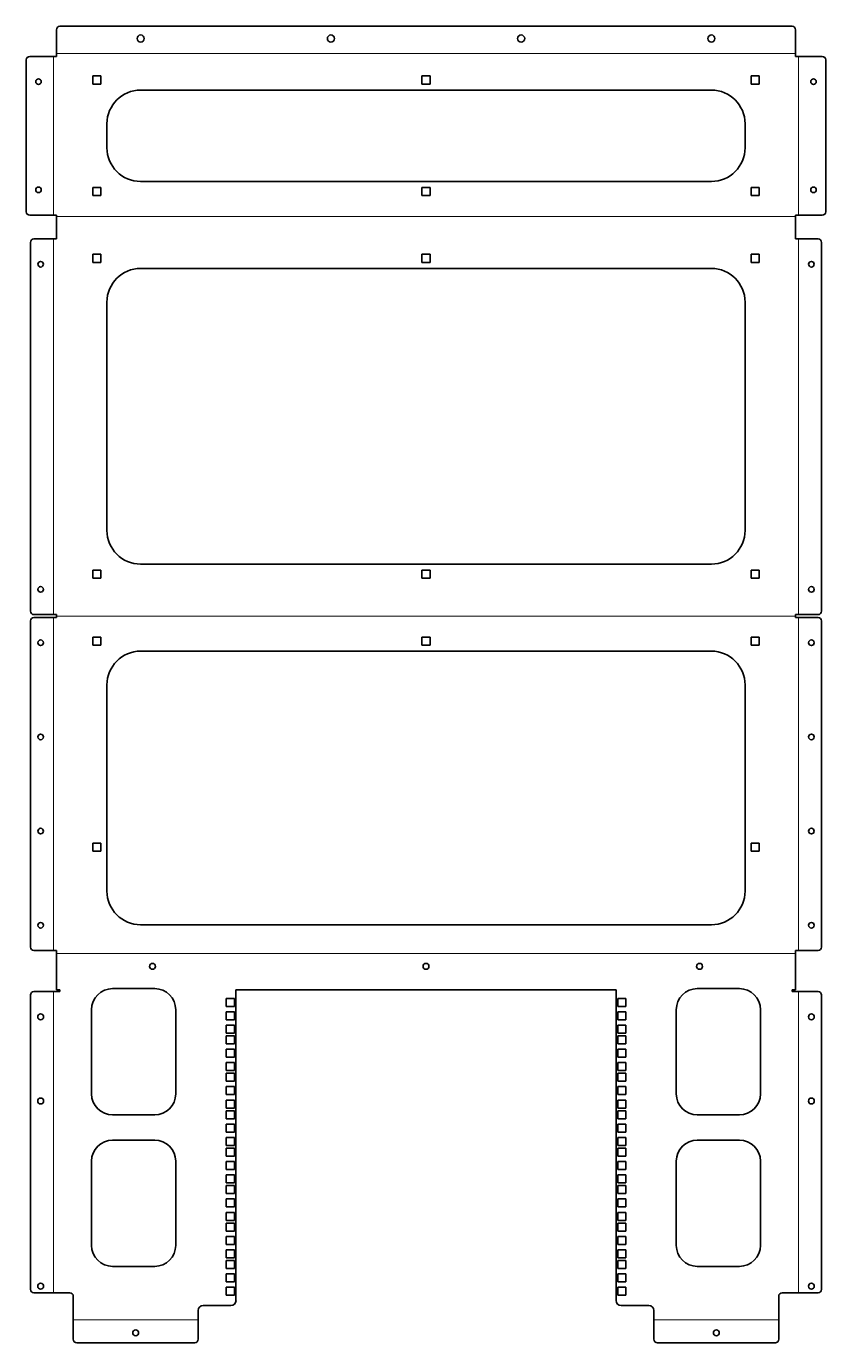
# Model space of a CAD drawing. Header units: inches. Extents: x 0 to 950, y 0 to 1564.
import ezdxf

# ---------------------------------------------------------------- set-up
doc = ezdxf.new("R2010")
doc.units = ezdxf.units.IN
doc.header["$MEASUREMENT"] = 0
doc.linetypes.add('Chain', pattern=[13.68, 9.12, -1.14, 2.28, -1.14])
doc.layers.add('SIMUMAK Bend Centerline (ISO)', color=7, linetype='Chain', lineweight=9)
doc.layers.add('SIMUMAK Visible (ISO)', color=7, linetype='Continuous', lineweight=35)

# ---------------------------------------------------------------- blocks, each defined once
blk = doc.blocks.new('GLD-05-TAFB01_Sheet_2_GLD-05-TAFB01 (desplegada)')
at = {"layer": 'SIMUMAK Bend Centerline (ISO)', "ltscale": 0.263158}
for p, q in [((-442.4, 557.7), (-442.4, 746.2)), ((-439, 749.6), (439, 749.6)), ((442.4, 746.2), (442.4, 557.7)), ((439, 556), (-439, 556)), ((-442.4, 83), (-442.4, 529.3)), ((442.4, 529.3), (442.4, 83)), ((-442.4, 79.6), (-442.4, -316.1)), ((439, 81.3), (-439, 81.3)), ((442.4, -316.1), (442.4, 79.6)), ((439, -319.5), (-439, -319.5)), ((-442.4, -364.9), (-442.4, -722.9)), ((442.4, -364.9), (442.4, -722.9)), ((-419, -755), (-270.8, -755)), ((270.7, -755), (419, -755))]:
    blk.add_line(p, q, dxfattribs=at)
at = {"layer": 'SIMUMAK Visible (ISO)'}
for p, q in [((-435, 782), (435, 782)), ((-439, 778), (-439, 746.2)), ((439, 746.2), (439, 778)), ((-474.8, 561.7), (-474.8, 742.2)), ((-470.8, 746.2), (-439, 746.2)), ((439, 746.2), (470.8, 746.2)), ((474.8, 742.2), (474.8, 561.7)), ((-395.8, 723), (-386.2, 723)), ((-395.8, 713.4), (-395.8, 723)), ((-386.2, 723), (-386.2, 713.4)), ((-4.8, 723), (4.8, 723)), ((-4.8, 713.4), (-4.8, 723)), ((4.8, 723), (4.8, 713.4)), ((386.2, 723), (395.8, 723)), ((386.2, 713.4), (386.2, 723)), ((395.8, 723), (395.8, 713.4)), ((-386.2, 713.4), (-395.8, 713.4)), ((-339, 706.2), (339, 706.2)), ((4.8, 713.4), (-4.8, 713.4)), ((395.8, 713.4), (386.2, 713.4)), ((-379, 637.7), (-379, 666.2)), ((379, 666.2), (379, 637.7)), ((339, 597.7), (-339, 597.7)), ((-395.8, 590.4), (-386.2, 590.4)), ((-395.8, 580.9), (-395.8, 590.4)), ((-386.2, 580.9), (-395.8, 580.9)), ((-386.2, 590.4), (-386.2, 580.9)), ((-4.8, 590.4), (4.8, 590.4)), ((-4.8, 580.9), (-4.8, 590.4)), ((4.8, 580.9), (-4.8, 580.9)), ((4.8, 590.4), (4.8, 580.9)), ((386.2, 590.4), (395.8, 590.4)), ((386.2, 580.9), (386.2, 590.4)), ((395.8, 580.9), (386.2, 580.9)), ((395.8, 590.4), (395.8, 580.9)), ((-439, 557.7), (-470.8, 557.7)), ((-439, 557.7), (-439, 529.3)), ((439, 529.3), (439, 557.7)), ((470.8, 557.7), (439, 557.7)), ((-469.8, 87), (-469.8, 525.3)), ((-439, 529.3), (-465.8, 529.3)), ((465.8, 529.3), (439, 529.3)), ((469.8, 525.3), (469.8, 87)), ((-395.8, 511.1), (-386.2, 511.1)), ((-395.8, 501.5), (-395.8, 511.1)), ((-386.2, 501.5), (-395.8, 501.5)), ((-386.2, 511.1), (-386.2, 501.5)), ((-4.8, 511.1), (4.8, 511.1)), ((-4.8, 501.5), (-4.8, 511.1)), ((4.8, 501.5), (-4.8, 501.5)), ((4.8, 511.1), (4.8, 501.5)), ((386.2, 501.5), (386.2, 511.1)), ((386.2, 511.1), (395.8, 511.1)), ((395.8, 501.5), (386.2, 501.5)), ((395.8, 511.1), (395.8, 501.5)), ((-339, 494.3), (339, 494.3)), ((-379, 183), (-379, 454.3)), ((379, 454.3), (379, 183)), ((339, 143), (-339, 143)), ((-395.8, 135.8), (-386.2, 135.8)), ((-395.8, 126.3), (-395.8, 135.8)), ((-386.2, 126.3), (-395.8, 126.3)), ((-386.2, 135.8), (-386.2, 126.3)), ((-4.8, 135.8), (4.8, 135.8)), ((-4.8, 126.3), (-4.8, 135.8)), ((4.8, 126.3), (-4.8, 126.3)), ((4.8, 135.8), (4.8, 126.3)), ((386.2, 135.8), (395.8, 135.8)), ((386.2, 126.3), (386.2, 135.8)), ((395.8, 126.3), (386.2, 126.3)), ((395.8, 135.8), (395.8, 126.3)), ((-439, 83), (-465.8, 83)), ((-465.8, 79.6), (-439, 79.6)), ((-439, 83), (-439, 79.6)), ((465.8, 83), (439, 83)), ((439, 79.6), (439, 83)), ((439, 79.6), (465.8, 79.6)), ((-469.8, -312.1), (-469.8, 75.6)), ((469.8, 75.6), (469.8, -312.1)), ((-395.8, 56.4), (-386.2, 56.4)), ((-395.8, 46.9), (-395.8, 56.4)), ((-386.2, 56.4), (-386.2, 46.9)), ((-4.8, 56.4), (4.8, 56.4)), ((-4.8, 46.9), (-4.8, 56.4)), ((4.8, 56.4), (4.8, 46.9)), ((386.2, 56.4), (395.8, 56.4)), ((386.2, 46.9), (386.2, 56.4)), ((395.8, 56.4), (395.8, 46.9)), ((-386.2, 46.9), (-395.8, 46.9)), ((-339, 39.6), (339, 39.6)), ((4.8, 46.9), (-4.8, 46.9)), ((395.8, 46.9), (386.2, 46.9)), ((-379, -245.4), (-379, -0.4)), ((379, -0.4), (379, -245.4)), ((-395.8, -188.6), (-386.2, -188.6)), ((-395.8, -198.1), (-395.8, -188.6)), ((-386.2, -198.1), (-395.8, -198.1)), ((-386.2, -188.6), (-386.2, -198.1)), ((386.2, -188.6), (395.8, -188.6)), ((386.2, -198.1), (386.2, -188.6)), ((395.8, -198.1), (386.2, -198.1)), ((395.8, -188.6), (395.8, -198.1)), ((339, -285.4), (-339, -285.4)), ((-439, -316.1), (-465.8, -316.1)), ((-439, -316.1), (-439, -362.9)), ((465.8, -316.1), (439, -316.1)), ((439, -362.9), (439, -316.1)), ((-469.8, -368.9), (-469.8, -718.9)), ((-435, -364.9), (-465.8, -364.9)), ((-439, -362.9), (-435, -362.9)), ((-435, -362.9), (-435, -364.9)), ((-372.3, -361.4), (-322.3, -361.4)), ((-237.3, -382.4), (-237.3, -372.9)), ((-237.3, -372.9), (-227.7, -372.9)), ((-227.7, -372.9), (-227.7, -382.4)), ((-225.8, -362.9), (225.7, -362.9)), ((-225.8, -731.9), (-225.8, -362.9)), ((225.7, -362.9), (225.7, -731.9)), ((227.7, -372.9), (237.3, -372.9)), ((227.7, -382.4), (227.7, -372.9)), ((237.3, -372.9), (237.3, -382.4)), ((322.3, -361.4), (372.3, -361.4)), ((435, -362.9), (439, -362.9)), ((435, -364.9), (435, -362.9)), ((435, -364.9), (465.8, -364.9)), ((469.8, -368.9), (469.8, -718.9)), ((-397.3, -486.4), (-397.3, -386.4)), ((-297.3, -386.4), (-297.3, -486.4)), ((-227.7, -382.4), (-237.3, -382.4)), ((-237.3, -398.3), (-237.3, -388.8)), ((-237.3, -388.8), (-227.7, -388.8)), ((-227.7, -388.8), (-227.7, -398.3)), ((237.3, -382.4), (227.7, -382.4)), ((227.7, -388.8), (237.3, -388.8)), ((227.7, -398.3), (227.7, -388.8)), ((237.3, -388.8), (237.3, -398.3)), ((297.3, -486.4), (297.3, -386.4)), ((397.3, -386.4), (397.3, -486.4)), ((-227.7, -398.3), (-237.3, -398.3)), ((-237.3, -414.2), (-237.3, -404.7)), ((-237.3, -404.7), (-227.7, -404.7)), ((-227.7, -404.7), (-227.7, -414.2)), ((237.3, -398.3), (227.7, -398.3)), ((227.7, -404.7), (237.3, -404.7)), ((227.7, -414.2), (227.7, -404.7)), ((237.3, -404.7), (237.3, -414.2)), ((-227.7, -414.2), (-237.3, -414.2)), ((-237.3, -426.9), (-237.3, -417.4)), ((-237.3, -417.4), (-227.7, -417.4)), ((-227.7, -417.4), (-227.7, -426.9)), ((237.3, -414.2), (227.7, -414.2)), ((227.7, -417.4), (237.3, -417.4)), ((227.7, -426.9), (227.7, -417.4)), ((237.3, -417.4), (237.3, -426.9)), ((-227.7, -426.9), (-237.3, -426.9)), ((-237.3, -442.8), (-237.3, -433.3)), ((-237.3, -433.3), (-227.7, -433.3)), ((-227.7, -433.3), (-227.7, -442.8)), ((237.3, -426.9), (227.7, -426.9)), ((227.7, -433.3), (237.3, -433.3)), ((227.7, -442.8), (227.7, -433.3)), ((237.3, -433.3), (237.3, -442.8)), ((-227.7, -442.8), (-237.3, -442.8)), ((-237.3, -458.7), (-237.3, -449.2)), ((-237.3, -449.2), (-227.7, -449.2)), ((-227.7, -449.2), (-227.7, -458.7)), ((237.3, -442.8), (227.7, -442.8)), ((227.7, -449.2), (237.3, -449.2)), ((227.7, -458.7), (227.7, -449.2)), ((237.3, -449.2), (237.3, -458.7)), ((-227.7, -458.7), (-237.3, -458.7)), ((-237.3, -471.4), (-237.3, -461.9)), ((-237.3, -461.9), (-227.7, -461.9)), ((-227.7, -461.9), (-227.7, -471.4)), ((237.3, -458.7), (227.7, -458.7)), ((227.7, -461.9), (237.3, -461.9)), ((227.7, -471.4), (227.7, -461.9)), ((237.3, -461.9), (237.3, -471.4)), ((-227.7, -471.4), (-237.3, -471.4)), ((-237.3, -487.3), (-237.3, -477.8)), ((-237.3, -477.8), (-227.7, -477.8)), ((-227.7, -477.8), (-227.7, -487.3)), ((237.3, -471.4), (227.7, -471.4)), ((227.7, -477.8), (237.3, -477.8)), ((227.7, -487.3), (227.7, -477.8)), ((237.3, -477.8), (237.3, -487.3)), ((-227.7, -487.3), (-237.3, -487.3)), ((-237.3, -503.2), (-237.3, -493.7)), ((-237.3, -493.7), (-227.7, -493.7)), ((-227.7, -493.7), (-227.7, -503.2)), ((237.3, -487.3), (227.7, -487.3)), ((227.7, -503.2), (227.7, -493.7)), ((227.7, -493.7), (237.3, -493.7)), ((237.3, -493.7), (237.3, -503.2)), ((-322.3, -511.4), (-372.3, -511.4)), ((-227.7, -503.2), (-237.3, -503.2)), ((-237.3, -515.9), (-237.3, -506.4)), ((-237.3, -506.4), (-227.7, -506.4)), ((-227.7, -515.9), (-237.3, -515.9)), ((-227.7, -506.4), (-227.7, -515.9)), ((237.3, -503.2), (227.7, -503.2)), ((227.7, -506.4), (237.3, -506.4)), ((227.7, -515.9), (227.7, -506.4)), ((237.3, -515.9), (227.7, -515.9)), ((237.3, -506.4), (237.3, -515.9)), ((372.3, -511.4), (322.3, -511.4)), ((-237.3, -531.8), (-237.3, -522.3)), ((-237.3, -522.3), (-227.7, -522.3)), ((-227.7, -522.3), (-227.7, -531.8)), ((227.7, -522.3), (237.3, -522.3)), ((227.7, -531.8), (227.7, -522.3)), ((237.3, -522.3), (237.3, -531.8)), ((-372.3, -541.4), (-322.3, -541.4)), ((-227.7, -531.8), (-237.3, -531.8)), ((-237.3, -547.7), (-237.3, -538.2)), ((-237.3, -538.2), (-227.7, -538.2)), ((-227.7, -538.2), (-227.7, -547.7)), ((237.3, -531.8), (227.7, -531.8)), ((227.7, -547.7), (227.7, -538.2)), ((227.7, -538.2), (237.3, -538.2)), ((237.3, -538.2), (237.3, -547.7)), ((322.3, -541.4), (372.3, -541.4)), ((-227.7, -547.7), (-237.3, -547.7)), ((-237.3, -560.4), (-237.3, -550.9)), ((-237.3, -550.9), (-227.7, -550.9)), ((-227.7, -560.4), (-237.3, -560.4)), ((-227.7, -550.9), (-227.7, -560.4)), ((237.3, -547.7), (227.7, -547.7)), ((227.7, -550.9), (237.3, -550.9)), ((227.7, -560.4), (227.7, -550.9)), ((237.3, -560.4), (227.7, -560.4)), ((237.3, -550.9), (237.3, -560.4)), ((-397.3, -666.4), (-397.3, -566.4)), ((-297.3, -566.4), (-297.3, -666.4)), ((-237.3, -576.3), (-237.3, -566.8)), ((-237.3, -566.8), (-227.7, -566.8)), ((-227.7, -576.3), (-237.3, -576.3)), ((-227.7, -566.8), (-227.7, -576.3)), ((227.7, -566.8), (237.3, -566.8)), ((227.7, -576.3), (227.7, -566.8)), ((237.3, -576.3), (227.7, -576.3)), ((237.3, -566.8), (237.3, -576.3)), ((297.3, -666.4), (297.3, -566.4)), ((397.3, -566.4), (397.3, -666.4)), ((-237.3, -592.2), (-237.3, -582.7)), ((-237.3, -582.7), (-227.7, -582.7)), ((-227.7, -592.2), (-237.3, -592.2)), ((-227.7, -582.7), (-227.7, -592.2)), ((227.7, -592.2), (227.7, -582.7)), ((227.7, -582.7), (237.3, -582.7)), ((237.3, -592.2), (227.7, -592.2)), ((237.3, -582.7), (237.3, -592.2)), ((-237.3, -604.9), (-237.3, -595.4)), ((-237.3, -595.4), (-227.7, -595.4)), ((-227.7, -604.9), (-237.3, -604.9)), ((-227.7, -595.4), (-227.7, -604.9)), ((227.7, -595.4), (237.3, -595.4)), ((227.7, -604.9), (227.7, -595.4)), ((237.3, -604.9), (227.7, -604.9)), ((237.3, -595.4), (237.3, -604.9)), ((-237.3, -620.8), (-237.3, -611.3)), ((-237.3, -611.3), (-227.7, -611.3)), ((-227.7, -620.8), (-237.3, -620.8)), ((-227.7, -611.3), (-227.7, -620.8)), ((227.7, -611.3), (237.3, -611.3)), ((227.7, -620.8), (227.7, -611.3)), ((237.3, -620.8), (227.7, -620.8)), ((237.3, -611.3), (237.3, -620.8)), ((-237.3, -636.7), (-237.3, -627.2)), ((-237.3, -627.2), (-227.7, -627.2)), ((-227.7, -636.7), (-237.3, -636.7)), ((-237.3, -649.4), (-237.3, -639.9)), ((-237.3, -639.9), (-227.7, -639.9)), ((-227.7, -627.2), (-227.7, -636.7)), ((-227.7, -639.9), (-227.7, -649.4)), ((227.7, -636.7), (227.7, -627.2)), ((227.7, -627.2), (237.3, -627.2)), ((237.3, -636.7), (227.7, -636.7)), ((227.7, -639.9), (237.3, -639.9)), ((227.7, -649.4), (227.7, -639.9)), ((237.3, -627.2), (237.3, -636.7)), ((237.3, -639.9), (237.3, -649.4)), ((-227.7, -649.4), (-237.3, -649.4)), ((-237.3, -665.3), (-237.3, -655.8)), ((-237.3, -655.8), (-227.7, -655.8)), ((-227.7, -655.8), (-227.7, -665.3)), ((237.3, -649.4), (227.7, -649.4)), ((227.7, -655.8), (237.3, -655.8)), ((227.7, -665.3), (227.7, -655.8)), ((237.3, -655.8), (237.3, -665.3)), ((-227.7, -665.3), (-237.3, -665.3)), ((-237.3, -681.2), (-237.3, -671.7)), ((-237.3, -671.7), (-227.7, -671.7)), ((-227.7, -671.7), (-227.7, -681.2)), ((237.3, -665.3), (227.7, -665.3)), ((227.7, -681.2), (227.7, -671.7)), ((227.7, -671.7), (237.3, -671.7)), ((237.3, -671.7), (237.3, -681.2)), ((-227.7, -681.2), (-237.3, -681.2)), ((-237.3, -693.9), (-237.3, -684.4)), ((-237.3, -684.4), (-227.7, -684.4)), ((-227.7, -684.4), (-227.7, -693.9)), ((237.3, -681.2), (227.7, -681.2)), ((227.7, -684.4), (237.3, -684.4)), ((227.7, -693.9), (227.7, -684.4)), ((237.3, -684.4), (237.3, -693.9)), ((-322.3, -691.4), (-372.3, -691.4)), ((-227.7, -693.9), (-237.3, -693.9)), ((-237.3, -709.8), (-237.3, -700.3)), ((-237.3, -700.3), (-227.7, -700.3)), ((-227.7, -700.3), (-227.7, -709.8)), ((237.3, -693.9), (227.7, -693.9)), ((227.7, -700.3), (237.3, -700.3)), ((227.7, -709.8), (227.7, -700.3)), ((237.3, -700.3), (237.3, -709.8)), ((372.3, -691.4), (322.3, -691.4)), ((-227.7, -709.8), (-237.3, -709.8)), ((-237.3, -725.7), (-237.3, -716.2)), ((-237.3, -716.2), (-227.7, -716.2)), ((-227.7, -716.2), (-227.7, -725.7)), ((237.3, -709.8), (227.7, -709.8)), ((227.7, -725.7), (227.7, -716.2)), ((227.7, -716.2), (237.3, -716.2)), ((237.3, -716.2), (237.3, -725.7)), ((-465.8, -722.9), (-423, -722.9)), ((-419, -778), (-419, -726.9)), ((-227.7, -725.7), (-237.3, -725.7)), ((237.3, -725.7), (227.7, -725.7)), ((419, -726.9), (419, -778)), ((465.8, -722.9), (423, -722.9)), ((-270.8, -743.9), (-270.8, -778)), ((-264.8, -737.9), (-231.8, -737.9)), ((231.7, -737.9), (264.7, -737.9)), ((270.7, -778), (270.7, -743.9)), ((-274.8, -782), (-415, -782)), ((415, -782), (274.7, -782))]:
    blk.add_line(p, q, dxfattribs=at)
for centre, radius in [((-339, 767.5), 4.2), ((-113, 767.5), 4.2), ((113, 767.5), 4.2), ((339, 767.5), 4.2), ((-460.3, 716.2), 3.3), ((460.3, 716.2), 3.3), ((-460.3, 587.7), 3.3), ((460.3, 587.7), 3.3), ((-457.8, 499.3), 3.3), ((457.8, 499.3), 3.3), ((-457.8, 113), 3.3), ((457.8, 113), 3.3), ((-457.8, 49.6), 3.3), ((457.8, 49.6), 3.3), ((-457.8, -62.3), 3.3), ((457.8, -62.3), 3.3), ((-457.8, -174.2), 3.3), ((457.8, -174.2), 3.3), ((-457.8, -286.1), 3.3), ((457.8, -286.1), 3.3), ((-325, -334.9), 3.5), ((0, -334.9), 3.5), ((325, -334.9), 3.5), ((-457.8, -394.9), 3.5), ((457.8, -394.9), 3.5), ((-457.8, -494.9), 3.5), ((457.8, -494.9), 3.5), ((-457.8, -714.9), 3.5), ((457.8, -714.9), 3.5), ((-344.9, -770.3), 3.5), ((344.9, -770.3), 3.5)]:
    blk.add_circle(centre, radius, dxfattribs=at)
at = {"layer": 'SIMUMAK Visible (ISO)', "extrusion": (0, 0, -1)}
for centre, radius, start, end in [((435, 778), 4, 0, 90), ((-435, 778), 4, 90, 180), ((470.8, 742.2), 4, 0, 90), ((-470.8, 742.2), 4, 90, 180), ((470.8, 561.7), 4, 270, 0), ((-470.8, 561.7), 4, 180, 270), ((465.8, 525.3), 4, 0, 90), ((-465.8, 525.3), 4, 90, 180), ((465.8, 87), 4, 270, 360), ((465.8, 75.6), 4, 360, 90), ((-465.8, 87), 4, 180, 270), ((-465.8, 75.6), 4, 90, 180), ((465.8, -312.1), 4, 270, 360), ((-465.8, -312.1), 4, 180, 270), ((465.8, -368.9), 4, 0, 90), ((-465.8, -368.9), 4, 90, 180), ((465.8, -718.9), 4, 270, 0), ((-465.8, -718.9), 4, 180, 270), ((231.7, -731.9), 6, 180, 270), ((-231.8, -731.9), 6, 270, 360), ((415, -778), 4, 270, 0), ((274.7, -778), 4, 180, 270), ((-274.8, -778), 4, 270, 0), ((-415, -778), 4, 180, 270)]:
    blk.add_arc(centre, radius, start, end, dxfattribs=at)
at = {"layer": 'SIMUMAK Visible (ISO)'}
for centre, radius, start, end in [((-339, 666.2), 40, 90, 180), ((339, 666.2), 40, 0, 90), ((-339, 637.7), 40, 180, 270), ((339, 637.7), 40, 270, 360), ((-339, 454.3), 40, 90, 180), ((339, 454.3), 40, 360, 90), ((-339, 183), 40, 180, 270), ((339, 183), 40, 270, 360), ((-339, -0.4), 40, 90, 180), ((339, -0.4), 40, 0, 90), ((-339, -245.4), 40, 180, 270), ((339, -245.4), 40, 270, 0), ((-372.3, -386.4), 25, 90, 180), ((-322.3, -386.4), 25, 0, 90), ((322.3, -386.4), 25, 90, 180), ((372.3, -386.4), 25, 0, 90), ((-372.3, -486.4), 25, 180, 270), ((-322.3, -486.4), 25, 270, 0), ((322.3, -486.4), 25, 180, 270), ((372.3, -486.4), 25, 270, 0), ((-372.3, -566.4), 25, 90, 180), ((-322.3, -566.4), 25, 0, 90), ((322.3, -566.4), 25, 90, 180), ((372.3, -566.4), 25, 0, 90), ((-372.3, -666.4), 25, 180, 270), ((-322.3, -666.4), 25, 270, 0), ((322.3, -666.4), 25, 180, 270), ((372.3, -666.4), 25, 270, 0), ((-423, -726.9), 4, 360, 90), ((423, -726.9), 4, 90, 180), ((-264.8, -743.9), 6, 90, 180), ((264.7, -743.9), 6, 0, 90)]:
    blk.add_arc(centre, radius, start, end, dxfattribs=at)

msp = doc.modelspace()

# ---------------------------------------------------------------- block references
msp.add_blockref('GLD-05-TAFB01_Sheet_2_GLD-05-TAFB01 (desplegada)', (474.8, 782))

doc.saveas('drawing.dxf')
